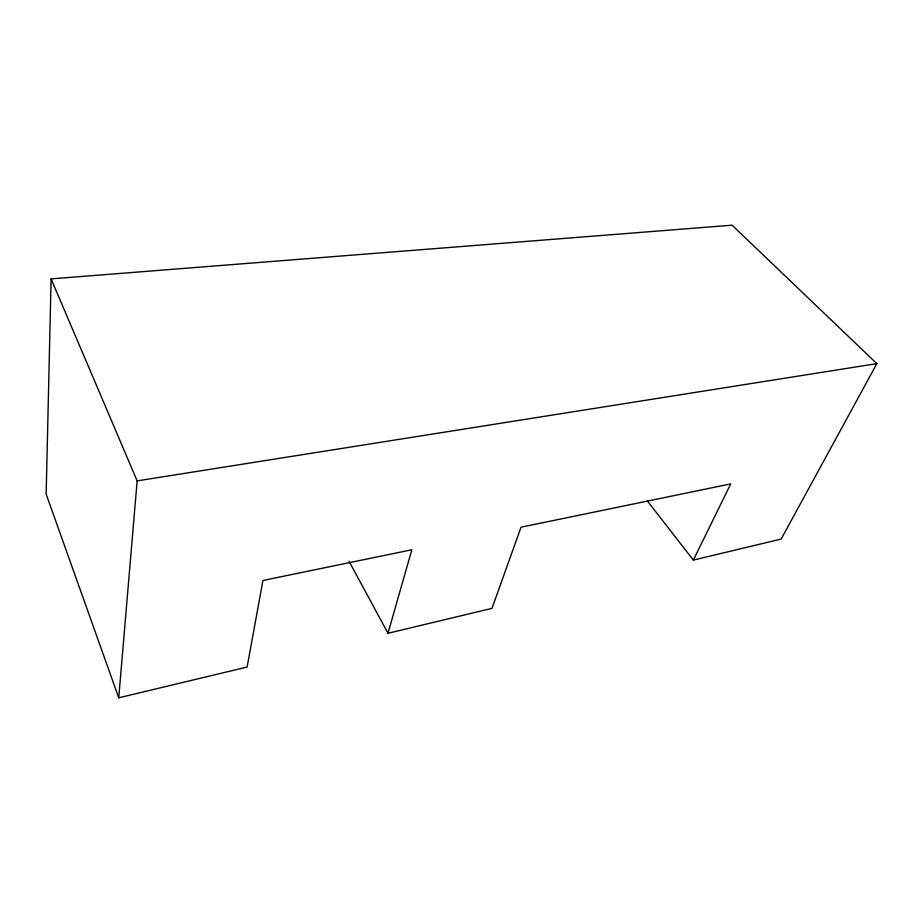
<?xml version="1.0" encoding="UTF-8"?>
<svg xmlns="http://www.w3.org/2000/svg" width="923" height="923" viewBox="0 0 923 923"><rect width="100%" height="100%" fill="white"/><g stroke="black" fill="none" stroke-linecap="round" stroke-linejoin="round"><path stroke-width="1.38" d="M693.346 560.099L781.17 539.055L876.85 363.627L732.077 225.189L51.111 278.873L46.15 494.128L118.744 697.811L247.099 667.041L262.94 580.486L411.831 549.75L387.983 633.282L491.994 608.361L521.034 527.195L730.716 483.906L693.346 560.099L647.415 501.074M118.744 697.811L137.146 480.883L51.111 278.873M137.146 480.883L876.85 363.627M349.079 561.334L387.983 633.282"/></g></svg>
